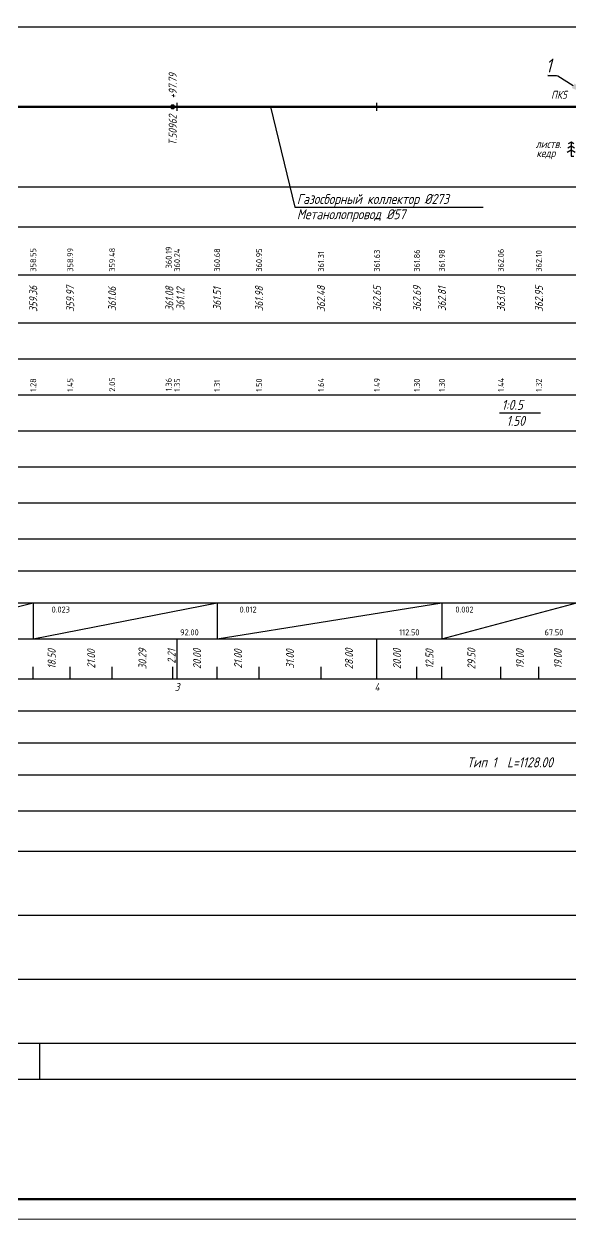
# Model space of a CAD drawing. Extents: x -1282 to 400, y 0 to 1149.
# Drawn here: x -1036.4 to -899.8, y 554.8 to 853.5 of the extents above; entities that cross this region are included whole.
import ezdxf
from ezdxf import colors
from ezdxf.entities.mleader import LeaderData, LeaderLine
from ezdxf.enums import TextEntityAlignment as Align
from ezdxf.math import Vec2, Vec3

# ---------------------------------------------------------------- set-up
doc = ezdxf.new("R2010")
doc.units = 0
doc.layers.add('ИИ_ГЕОЛОГИЯ_025', color=7, linetype='Continuous', lineweight=25)
doc.layers.add('ИИ_ПРОФИЛЬ_025', color=7, linetype='Continuous', lineweight=25)
doc.layers.add('Подвал', color=7, linetype='Continuous')
doc.layers.add('ТХ-Л', color=140, linetype='Continuous')
doc.styles.add('VNIPISIMPLEXCUR', font='simplex.shx', dxfattribs={"width": 0.8, "oblique": 15})
doc.dimstyles.new('ИИ-1000-м-dm$2', dxfattribs={"dimtxt": 2.5, "dimasz": 2.5, "dimexe": 1.25, "dimexo": 0, "dimgap": 1, "dimtad": 2, "dimtoh": 1, "dimzin": 1, "dimdsep": 46, "dimtxsty": 'VNIPISIMPLEXCUR', "dimcen": 2.5, "dimaunit": 1, "dimazin": 0, "dimtfac": 1, "dimtmove": 1, "dimatfit": 2, "dimfxl": 1, "dimarcsym": 0})

# ---------------------------------------------------------------- blocks, each defined once
blk = doc.blocks.new('ИИ053672А')
at = {"color": 0, "linetype": 'Continuous'}
for points in [[(0.7, 3.1), (0, 3.5), (-0.7, 3.1)], [(0, 3.5), (0, 0), (0.7, 0)], [(1, 0.92), (0, 1.5), (-1, 0.92)], [(0.85, 2.01), (0, 2.5), (-0.85, 2.01)]]:
    blk.add_lwpolyline(points, dxfattribs=at)
at = {"color": 0, "linetype": 'Continuous', "style": 'VNIPISIMPLEXCUR', "oblique": 15, "width": 0.8}
blk.add_attdef('RACE1', text='', height=2, dxfattribs=at).set_placement((-2, 2.25), align=Align.RIGHT)
blk.add_attdef('HEIGHT', (2, 2.25), '', height=2, dxfattribs=at)
blk.add_attdef('RACE2', text='', height=2, dxfattribs=at).set_placement((-2, 1.25), align=Align.TOP_RIGHT)
blk.add_attdef('THICKNESS', text='', height=2, dxfattribs=at).set_placement((2, 1.25), align=Align.TOP_LEFT)
blk.add_attdef('DISTANCE', text='', height=2, dxfattribs=at).set_placement((8.5, 1.75), align=Align.MIDDLE_LEFT)
blk = doc.blocks.new('*D36')
at = {"layer": 'Defpoints', "color": 0, "transparency": 16777216}
for p in [(-1173.7, 852.82), (-1169.55, 835.21), (-1186.71, 832.82), (-148.11, 832.82), (-1173.7, 826.51)]:
    blk.add_point(p, dxfattribs=at)
at = {"layer": 'ИИ_ПРОФИЛЬ_025', "color": 0, "lineweight": -2, "transparency": 16777216}
for p, q in [((-1170.31, 836.2), (-1168.42, 841.73)), ((-1168.42, 841.73), (-1162.76, 841.73))]:
    blk.add_line(p, q, dxfattribs=at)
blk.add_arc((-1173.7, 832.82), 4.79, 30.2808, 59.7255, dxfattribs=at)
at = {"layer": 'ИИ_ПРОФИЛЬ_025', "color": 0, "transparency": 16777216}
for points in [[(-1171.39, 836.55), (-1171.18, 837.35), (-1173.7, 837.6)], [(-1169.16, 835.34), (-1169.97, 835.12), (-1168.91, 832.82)]]:
    blk.add_solid(points, dxfattribs=at)
at = {"layer": 'ИИ_ПРОФИЛЬ_025', "color": 0, "transparency": 16777216, "insert": (-1165.09, 843.98), "char_height": 2.5, "attachment_point": 5, "style": 'VNIPISIMPLEXCUR'}
blk.add_mtext('90°', dxfattribs=at)
blk = doc.blocks.new('Siberia.Format{2cbf39c7-8ef5-4aea-8fe3-75a881f60512}')
at = {"layer": 'ИИ_ПРОФИЛЬ_025', "color": 0, "linetype": 'Continuous', "lineweight": 15}
blk.add_lwpolyline([(0, 0), (1682, 0), (1682, 594), (0, 594), (0, 0)], dxfattribs=at)
at = {"layer": 'ИИ_ПРОФИЛЬ_025', "color": 0, "linetype": 'Continuous', "lineweight": 60}
blk.add_lwpolyline([(20, 5), (1677, 5), (1677, 589), (20, 589), (20, 5)], dxfattribs=at)

msp = doc.modelspace()

# ---------------------------------------------------------------- linework, layer by layer
at = {"layer": 'ИИ_ГЕОЛОГИЯ_025'}
msp.add_lwpolyline([(-1032.554, 598.817), (-1032.554, 589.817)], dxfattribs=at)
at = {"layer": 'ИИ_ПРОФИЛЬ_025', "flags": 128}
for points in [[(-1186.713, 852.817), (-148.113, 852.817)], [(-998.113, 831.817), (-998.113, 833.817)], [(-948.113, 831.817), (-948.113, 833.817)], [(-1186.713, 832.817), (-898.113, 832.817)], [(-1186.713, 812.817), (-148.113, 812.817)], [(-1186.713, 802.817), (-148.113, 802.817)], [(-1186.713, 790.817), (-148.113, 790.817)], [(-1186.713, 778.817), (-148.113, 778.817)], [(-1186.713, 769.817), (-148.113, 769.817)], [(-1186.713, 760.817), (-148.113, 760.817)], [(-1186.713, 751.817), (-148.113, 751.817)], [(-1186.713, 742.817), (-148.113, 742.817)], [(-1186.713, 733.817), (-148.113, 733.817)], [(-1186.713, 724.817), (-148.113, 724.817)], [(-1186.713, 716.817), (-148.113, 716.817)], [(-1186.713, 708.817), (-148.113, 708.817)], [(-1186.713, 699.817), (-148.113, 699.817)], [(-998.113, 689.817), (-998.113, 699.817)], [(-948.113, 689.817), (-948.113, 699.817)], [(-1034.113, 689.817), (-1034.113, 692.817)], [(-1024.863, 689.817), (-1024.863, 692.817)], [(-1014.363, 689.817), (-1014.363, 692.817)], [(-999.218, 689.817), (-999.218, 692.817)], [(-988.113, 689.817), (-988.113, 692.817)], [(-977.613, 689.817), (-977.613, 692.817)], [(-962.113, 689.817), (-962.113, 692.817)], [(-938.113, 689.817), (-938.113, 692.817)], [(-931.863, 689.817), (-931.863, 692.817)], [(-917.113, 689.817), (-917.113, 692.817)], [(-907.613, 689.817), (-907.613, 692.817)], [(-1186.713, 689.817), (-148.113, 689.817)], [(-1186.713, 681.817), (-148.113, 681.817)], [(-1186.713, 673.817), (-148.113, 673.817)], [(-1186.713, 665.817), (-148.113, 665.817)], [(-1186.713, 656.817), (-148.113, 656.817)], [(-1186.713, 646.817), (-148.113, 646.817)], [(-1186.713, 630.817), (-148.113, 630.817)], [(-1186.713, 614.817), (-148.113, 614.817)], [(-1186.713, 598.817), (-148.113, 598.817)], [(-1186.713, 589.817), (-148.113, 589.817)], [(-1148.113, 559.817), (-148.113, 559.817)]]:
    msp.add_lwpolyline(points, dxfattribs=at)
at = {"layer": 'ИИ_ПРОФИЛЬ_025'}
msp.add_circle((-999.218, 832.817), 0.5, dxfattribs=at)
at = {"layer": 'Подвал'}
for p, q in [((-1069.863, 699.817), (-1034.113, 708.817)), ((-1034.113, 708.817), (-1034.113, 699.817)), ((-1034.113, 708.817), (-1034.113, 699.817)), ((-1034.113, 699.817), (-988.113, 708.817)), ((-988.113, 708.817), (-988.113, 699.817)), ((-988.113, 708.817), (-988.113, 699.817)), ((-988.113, 699.817), (-931.863, 708.817)), ((-931.863, 708.817), (-931.863, 699.817)), ((-931.863, 708.817), (-931.863, 699.817)), ((-931.863, 699.817), (-898.113, 708.817))]:
    msp.add_line(p, q, dxfattribs=at)
at = {"layer": 'ТХ-Л', "const_width": 0.5}
msp.add_lwpolyline([(-1186.713, 832.817), (-898.113, 832.817)], dxfattribs=at)
at = {"layer": 'ТХ-Л', "flags": 128}
msp.add_lwpolyline([(-974.751, 832.817), (-968.628, 807.755), (-921.539, 807.755)], dxfattribs=at)
at = {"layer": 'ТХ-Л'}
msp.add_lwpolyline([(-917.49, 756.315), (-907.233, 756.315)], dxfattribs=at)

# ---------------------------------------------------------------- block references
at = {"layer": 'ИИ_ПРОФИЛЬ_025', "linetype": 'Continuous'}
msp.add_blockref('Siberia.Format{2cbf39c7-8ef5-4aea-8fe3-75a881f60512}', (-1281.713, 554.817), dxfattribs=at)
at = {"layer": 'ИИ_ПРОФИЛЬ_025'}
ref = msp.add_blockref('ИИ053672А', (-899.551, 820.483), dxfattribs=dict(at, rotation=359.9999404500813))
ref.add_attrib('RACE1', 'листв.', dxfattribs={"layer": '0', "color": 0, "linetype": 'Continuous', "height": 2, "rotation": 359.99994, "style": 'VNIPISIMPLEXCUR', "oblique": 15, "width": 0.8}).set_placement((-901.993, 822.528), align=Align.RIGHT)
ref.add_attrib('RACE2', 'кедр', dxfattribs={"layer": '0', "color": 0, "linetype": 'Continuous', "height": 2, "rotation": 359.99994, "style": 'VNIPISIMPLEXCUR', "oblique": 15, "width": 0.8}).set_placement((-903.495, 822.239), align=Align.TOP_RIGHT)
ref.add_attrib('HEIGHT', '24', (-896.017, 822.725), dxfattribs={"layer": '0', "color": 0, "linetype": 'Continuous', "height": 2, "rotation": 359.99994, "style": 'VNIPISIMPLEXCUR', "oblique": 15, "width": 0.8})
ref.add_attrib('THICKNESS', '0.34', dxfattribs={"layer": '0', "color": 0, "linetype": 'Continuous', "height": 2, "rotation": 359.99994, "style": 'VNIPISIMPLEXCUR', "oblique": 15, "width": 0.8}).set_placement((-897.551, 821.733), align=Align.TOP_LEFT)
ref.add_attrib('DISTANCE', '3', dxfattribs={"layer": '0', "color": 0, "linetype": 'Continuous', "height": 2, "rotation": 359.99994, "style": 'VNIPISIMPLEXCUR', "oblique": 15, "width": 0.8}).set_placement((-891.051, 822.233), align=Align.MIDDLE_LEFT)

# ---------------------------------------------------------------- texts
at = {"layer": 'ИИ_ПРОФИЛЬ_025', "style": 'VNIPISIMPLEXCUR', "oblique": 15, "width": 0.8}
msp.add_text('+97.79', height=2, rotation=90, dxfattribs=at).set_placement((-999.218, 834.817), align=Align.MIDDLE_LEFT)
for s, p in [('ПК5', (-902.588, 834.817)), ('3', (-998.113, 686.817)), ('4', (-948.113, 686.817))]:
    msp.add_text(s, height=2, dxfattribs=at).set_placement(p, align=Align.CENTER)
msp.add_text('Т.50962', height=2, rotation=90, dxfattribs=at).set_placement((-999.218, 830.817), align=Align.MIDDLE_RIGHT)
for s, p in [('359.36', (-1033.113, 784.817)), ('359.97', (-1023.863, 784.817)), ('361.06', (-1013.363, 784.817)), ('361.08', (-999.06, 784.817)), ('361.12', (-996.292, 784.817)), ('361.51', (-987.113, 784.817)), ('361.98', (-976.613, 784.817)), ('362.48', (-961.113, 784.817)), ('362.65', (-947.113, 784.817)), ('362.69', (-937.113, 784.817)), ('362.81', (-930.863, 784.817)), ('363.03', (-916.113, 784.817)), ('362.95', (-906.613, 784.817))]:
    msp.add_text(s, height=2, rotation=90, dxfattribs=at).set_placement(p, align=Align.CENTER)
for s, p in [('18.50', (-1029.488, 694.817)), ('21.00', (-1019.613, 694.817)), ('30.29', (-1006.791, 694.817)), ('2.21', (-999.513, 695.459)), ('20.00', (-993.113, 694.817)), ('21.00', (-982.863, 694.817)), ('31.00', (-969.863, 694.817)), ('28.00', (-955.113, 694.817)), ('20.00', (-943.113, 694.817)), ('12.50', (-934.988, 694.817)), ('29.50', (-924.488, 694.817)), ('19.00', (-912.363, 694.817)), ('19.00', (-902.863, 694.817))]:
    msp.add_text(s, height=2, rotation=90, dxfattribs=at).set_placement(p, align=Align.MIDDLE_CENTER)
at = {"layer": 'Подвал', "char_height": 1.5, "attachment_point": 4, "rotation": 89.99998, "style": 'VNIPISIMPLEXCUR'}
for s, insert in [('\\W0.800;\\W0.8;\\Q0.0;358.55', (-1034.113, 791.617)), ('\\W0.800;\\W0.8;\\Q0.0;358.99', (-1024.863, 791.617)), ('\\W0.800;\\W0.8;\\Q0.0;359.48', (-1014.363, 791.617)), ('\\W0.800;\\W0.8;\\Q0.0;360.19', (-1000.215, 792.441)), ('\\W0.800;\\W0.8;\\Q0.0;360.24', (-998.113, 791.617)), ('\\W0.800;\\W0.8;\\Q0.0;360.68', (-988.113, 791.617)), ('\\W0.800;\\W0.8;\\Q0.0;360.95', (-977.613, 791.617)), ('\\W0.800;\\W0.8;\\Q0.0;361.31', (-962.113, 791.617)), ('\\W0.800;\\W0.8;\\Q0.0;361.63', (-948.113, 791.617)), ('\\W0.800;\\W0.8;\\Q0.0;361.86', (-938.113, 791.617)), ('\\W0.800;\\W0.8;\\Q0.0;361.98', (-931.863, 791.617)), ('\\W0.800;\\W0.8;\\Q0.0;362.06', (-917.113, 791.617)), ('\\W0.800;\\W0.8;\\Q0.0;362.10', (-907.613, 791.617)), ('\\W0.800;\\W0.8;\\Q0.0;1.28', (-1034.113, 761.617)), ('\\W0.800;\\W0.8;\\Q0.0;1.45', (-1024.863, 761.617)), ('\\W0.800;\\W0.8;\\Q0.0;2.05', (-1014.363, 761.617)), ('\\W0.800;\\W0.8;\\Q0.0;1.36', (-1000.215, 761.726)), ('\\W0.800;\\W0.8;\\Q0.0;1.35', (-998.113, 761.617)), ('\\W0.800;\\W0.8;\\Q0.0;1.31', (-988.113, 761.617)), ('\\W0.800;\\W0.8;\\Q0.0;1.50', (-977.613, 761.617)), ('\\W0.800;\\W0.8;\\Q0.0;1.64', (-962.113, 761.617)), ('\\W0.800;\\W0.8;\\Q0.0;1.49', (-948.113, 761.617)), ('\\W0.800;\\W0.8;\\Q0.0;1.30', (-938.113, 761.617)), ('\\W0.800;\\W0.8;\\Q0.0;1.30', (-931.863, 761.617)), ('\\W0.800;\\W0.8;\\Q0.0;1.44', (-917.113, 761.617)), ('\\W0.800;\\W0.8;\\Q0.0;1.32', (-907.613, 761.617))]:
    msp.add_mtext(s, dxfattribs=dict(at, insert=insert))
at = {"layer": 'Подвал', "char_height": 1.5, "style": 'VNIPISIMPLEXCUR'}
for s, insert, attachment_point in [('\\W0.800;\\W0.8;\\Q0.0;0.023', (-1029.513, 707.917), 1), ('\\W0.800;\\W0.8;\\Q0.0;0.012', (-982.488, 707.917), 1), ('\\W0.800;\\W0.8;\\Q0.0;0.002', (-928.488, 707.917), 1), ('\\W0.800;\\W0.8;\\Q0.0;92.00', (-992.713, 700.717), 9), ('\\W0.800;\\W0.8;\\Q0.0;112.50', (-937.488, 700.717), 9), ('\\W0.800;\\W0.8;\\Q0.0;67.50', (-901.488, 700.717), 9)]:
    msp.add_mtext(s, dxfattribs=dict(at, insert=insert, attachment_point=attachment_point))
at = {"layer": 'ТХ-Л', "style": 'VNIPISIMPLEXCUR', "oblique": 15, "width": 0.8}
for s, p in [('Газосборный коллектор %%C273', (-968.15, 808.538)), ('Метанолопровод %%C57', (-968.15, 804.727)), ('1:0.5', (-916.9, 757.083)), ('1.50', (-915.71, 753.078)), ('Тип 1  L=1128.00', (-925.553, 667.732))]:
    msp.add_text(s, height=2.5, dxfattribs=at).set_placement(p)

# ---------------------------------------------------------------- dimensions: what is measured, and where the dimension line sits
at = {"layer": 'ИИ_ПРОФИЛЬ_025'}
dim = msp.add_angular_dim_2l(base=(-1169.554, 835.21), line1=((-1173.701, 852.817), (-1173.698, 826.507)), line2=((-1186.713, 832.817), (-148.113, 832.817)), dimstyle='ИИ-1000-м-dm$2', override={"dimadec": 0}, dxfattribs=at)
dim.commit()
dim.dimension.update_dxf_attribs({"geometry": '*D36', "text_midpoint": (-1165.09, 843.982), "dimtype": 162})

# ---------------------------------------------------------------- leaders
at = {"layer": 'ТХ-Л', "linetype": 'Continuous', "ltscale": 100}
ml = msp.add_multileader_mtext('Standard', dxfattribs=at)
ml.set_content('1', color=256, style='VNIPISIMPLEXCUR')
ml.set_leader_properties()
ml.build(insert=Vec2(0, 0))
ml.multileader.update_dxf_attribs({"has_dogleg": 0, "text_left_attachment_type": 6, "text_right_attachment_type": 6, "dogleg_length": 1})
ctx = ml.context
ctx.base_point, ctx.char_height, ctx.landing_gap_size, ctx.plane_origin = Vec3(-905.377, 840.677), 3.5, 0, Vec3(-895.852, 834.501)
ctx.left_attachment, ctx.right_attachment, ctx.text_align_type = 6, 6, 2
notes = []
notes.append((ctx, [(0, (1, 1, 0), (-906.377, 840.677), (1, 0), 1, [(0, [(-895.65, 835.941), (-902.827, 840.477)], 0, [])])]))
ctx.mtext.insert, ctx.mtext.alignment, ctx.mtext.line_spacing_factor, ctx.mtext.flow_direction = Vec3(-904.44, 844.877), 3, 0.908571, 5
for ctx, leaders in notes:
    for number, flags, end, landing, length, lines in leaders:
        leader = LeaderData()
        leader.index, (leader.has_last_leader_line, leader.has_dogleg_vector, leader.attachment_direction) = number, flags
        leader.last_leader_point, leader.dogleg_vector, leader.dogleg_length = Vec3(end), Vec3(landing), length
        for number, points, colour, breaks in lines:
            line = LeaderLine()
            line.index, line.vertices, line.color, line.breaks = number, Vec3.list(points), colors.encode_raw_color(colour), breaks
            leader.lines.append(line)
        ctx.leaders.append(leader)

doc.saveas('drawing.dxf')
